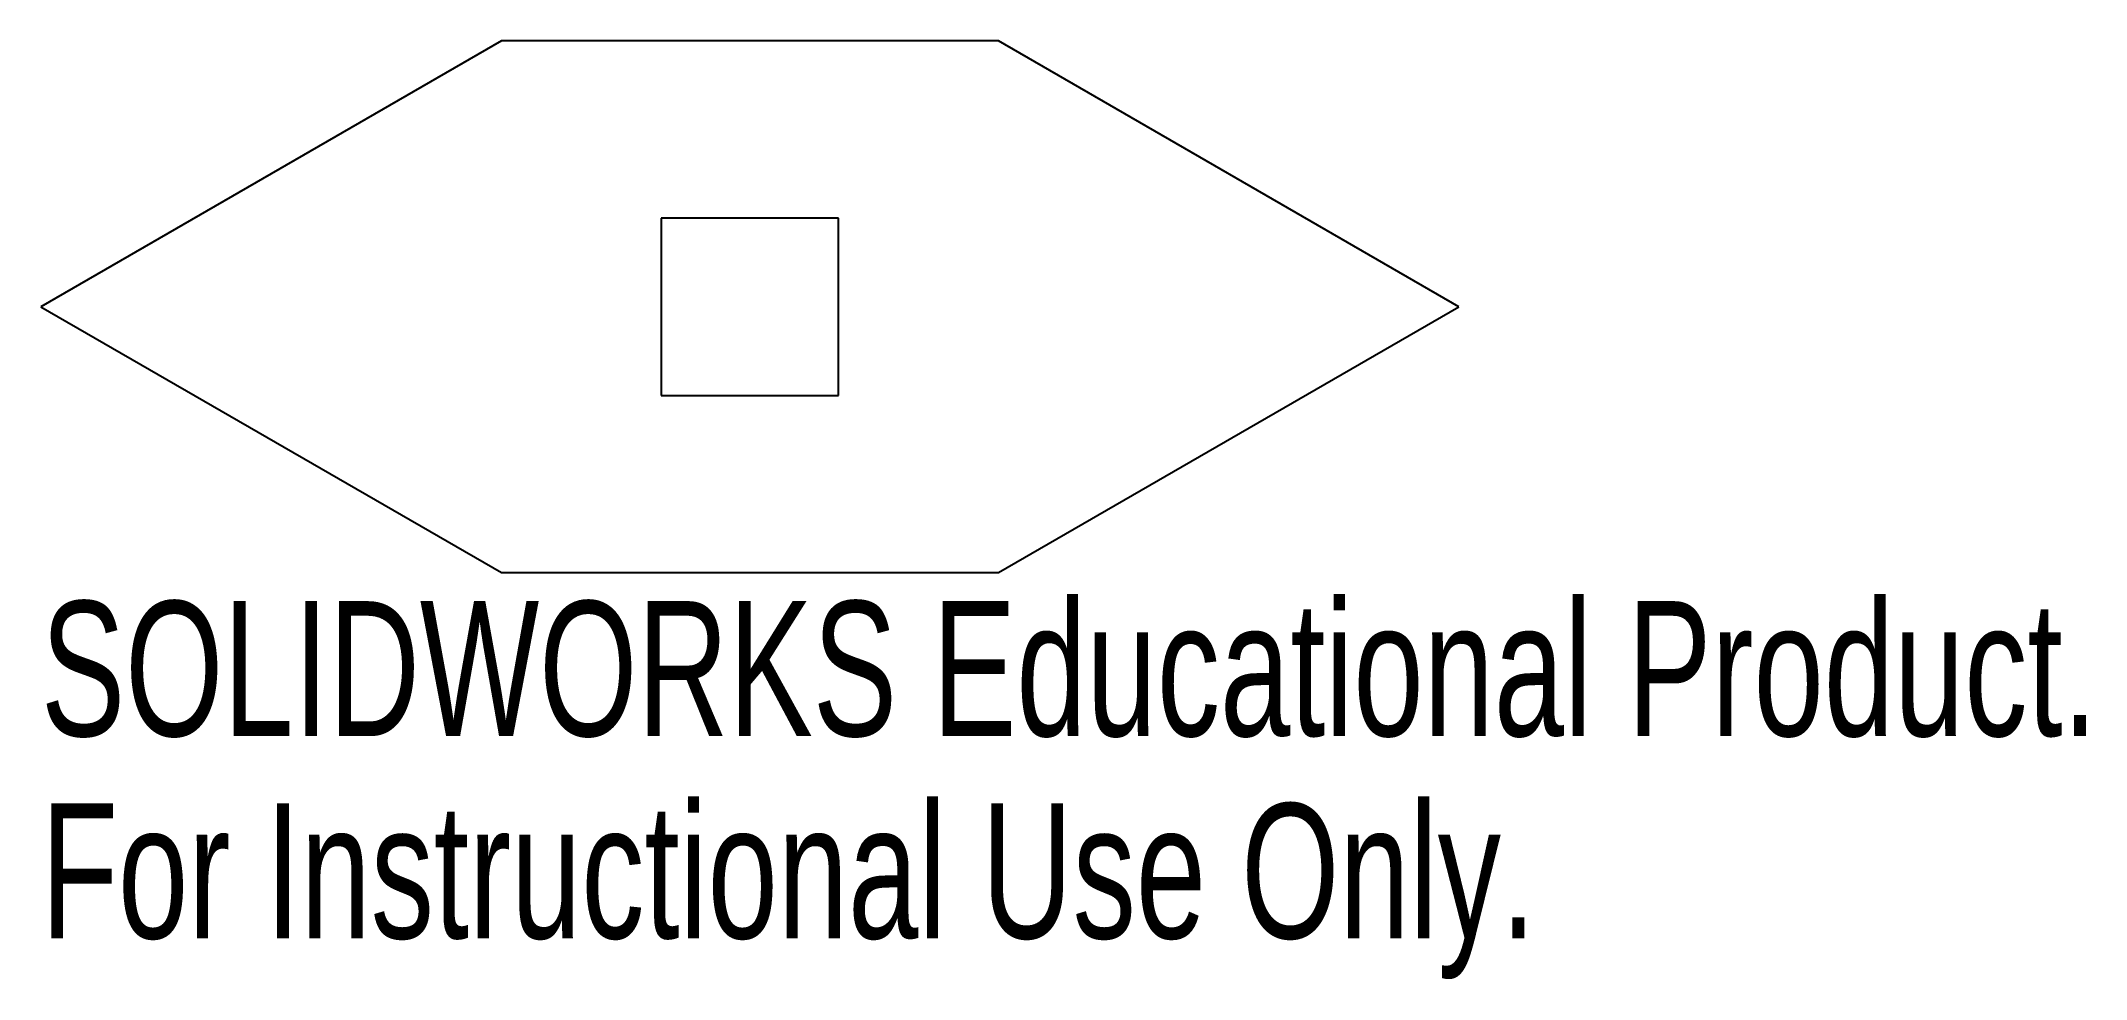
# Model space of a CAD drawing. Header units: inches. Extents: x -1.55 to 1.33, y 0.08 to 1.4.
import ezdxf

# ---------------------------------------------------------------- set-up
doc = ezdxf.new("R2010")
doc.units = ezdxf.units.IN
doc.header["$MEASUREMENT"] = 0
doc.styles.add('SLDTEXTSTYLE0', font='TXT', dxfattribs={"width": 0.7})

msp = doc.modelspace()

# ---------------------------------------------------------------- linework, layer by layer
at = {"color": 7, "linetype": 'Continuous', "lineweight": 25}
for p, q in [((-0.9005, 1.4004), (-1.55, 1.0254)), ((-0.1995, 1.4004), (-0.9005, 1.4004)), ((0.45, 1.0254), (-0.1995, 1.4004)), ((-0.425, 1.1504), (-0.675, 1.1504)), ((-0.675, 1.1504), (-0.675, 0.9004)), ((-0.425, 0.9004), (-0.425, 1.1504)), ((-1.55, 1.0254), (-0.9005, 0.6504)), ((-0.1995, 0.6504), (0.45, 1.0254)), ((-0.675, 0.9004), (-0.425, 0.9004)), ((-0.9005, 0.6504), (-0.1995, 0.6504))]:
    msp.add_line(p, q, dxfattribs=at)

# ---------------------------------------------------------------- texts
at = {"color": 7, "linetype": 'Continuous', "char_height": 0.1903, "attachment_point": 1, "style": 'SLDTEXTSTYLE0'}
for s, insert in [('SOLIDWORKS Educational Product.', (-1.55, 0.6102)), ('For Instructional Use Only.', (-1.55, 0.3248))]:
    msp.add_mtext(s, dxfattribs=dict(at, insert=insert))

doc.saveas('drawing.dxf')
